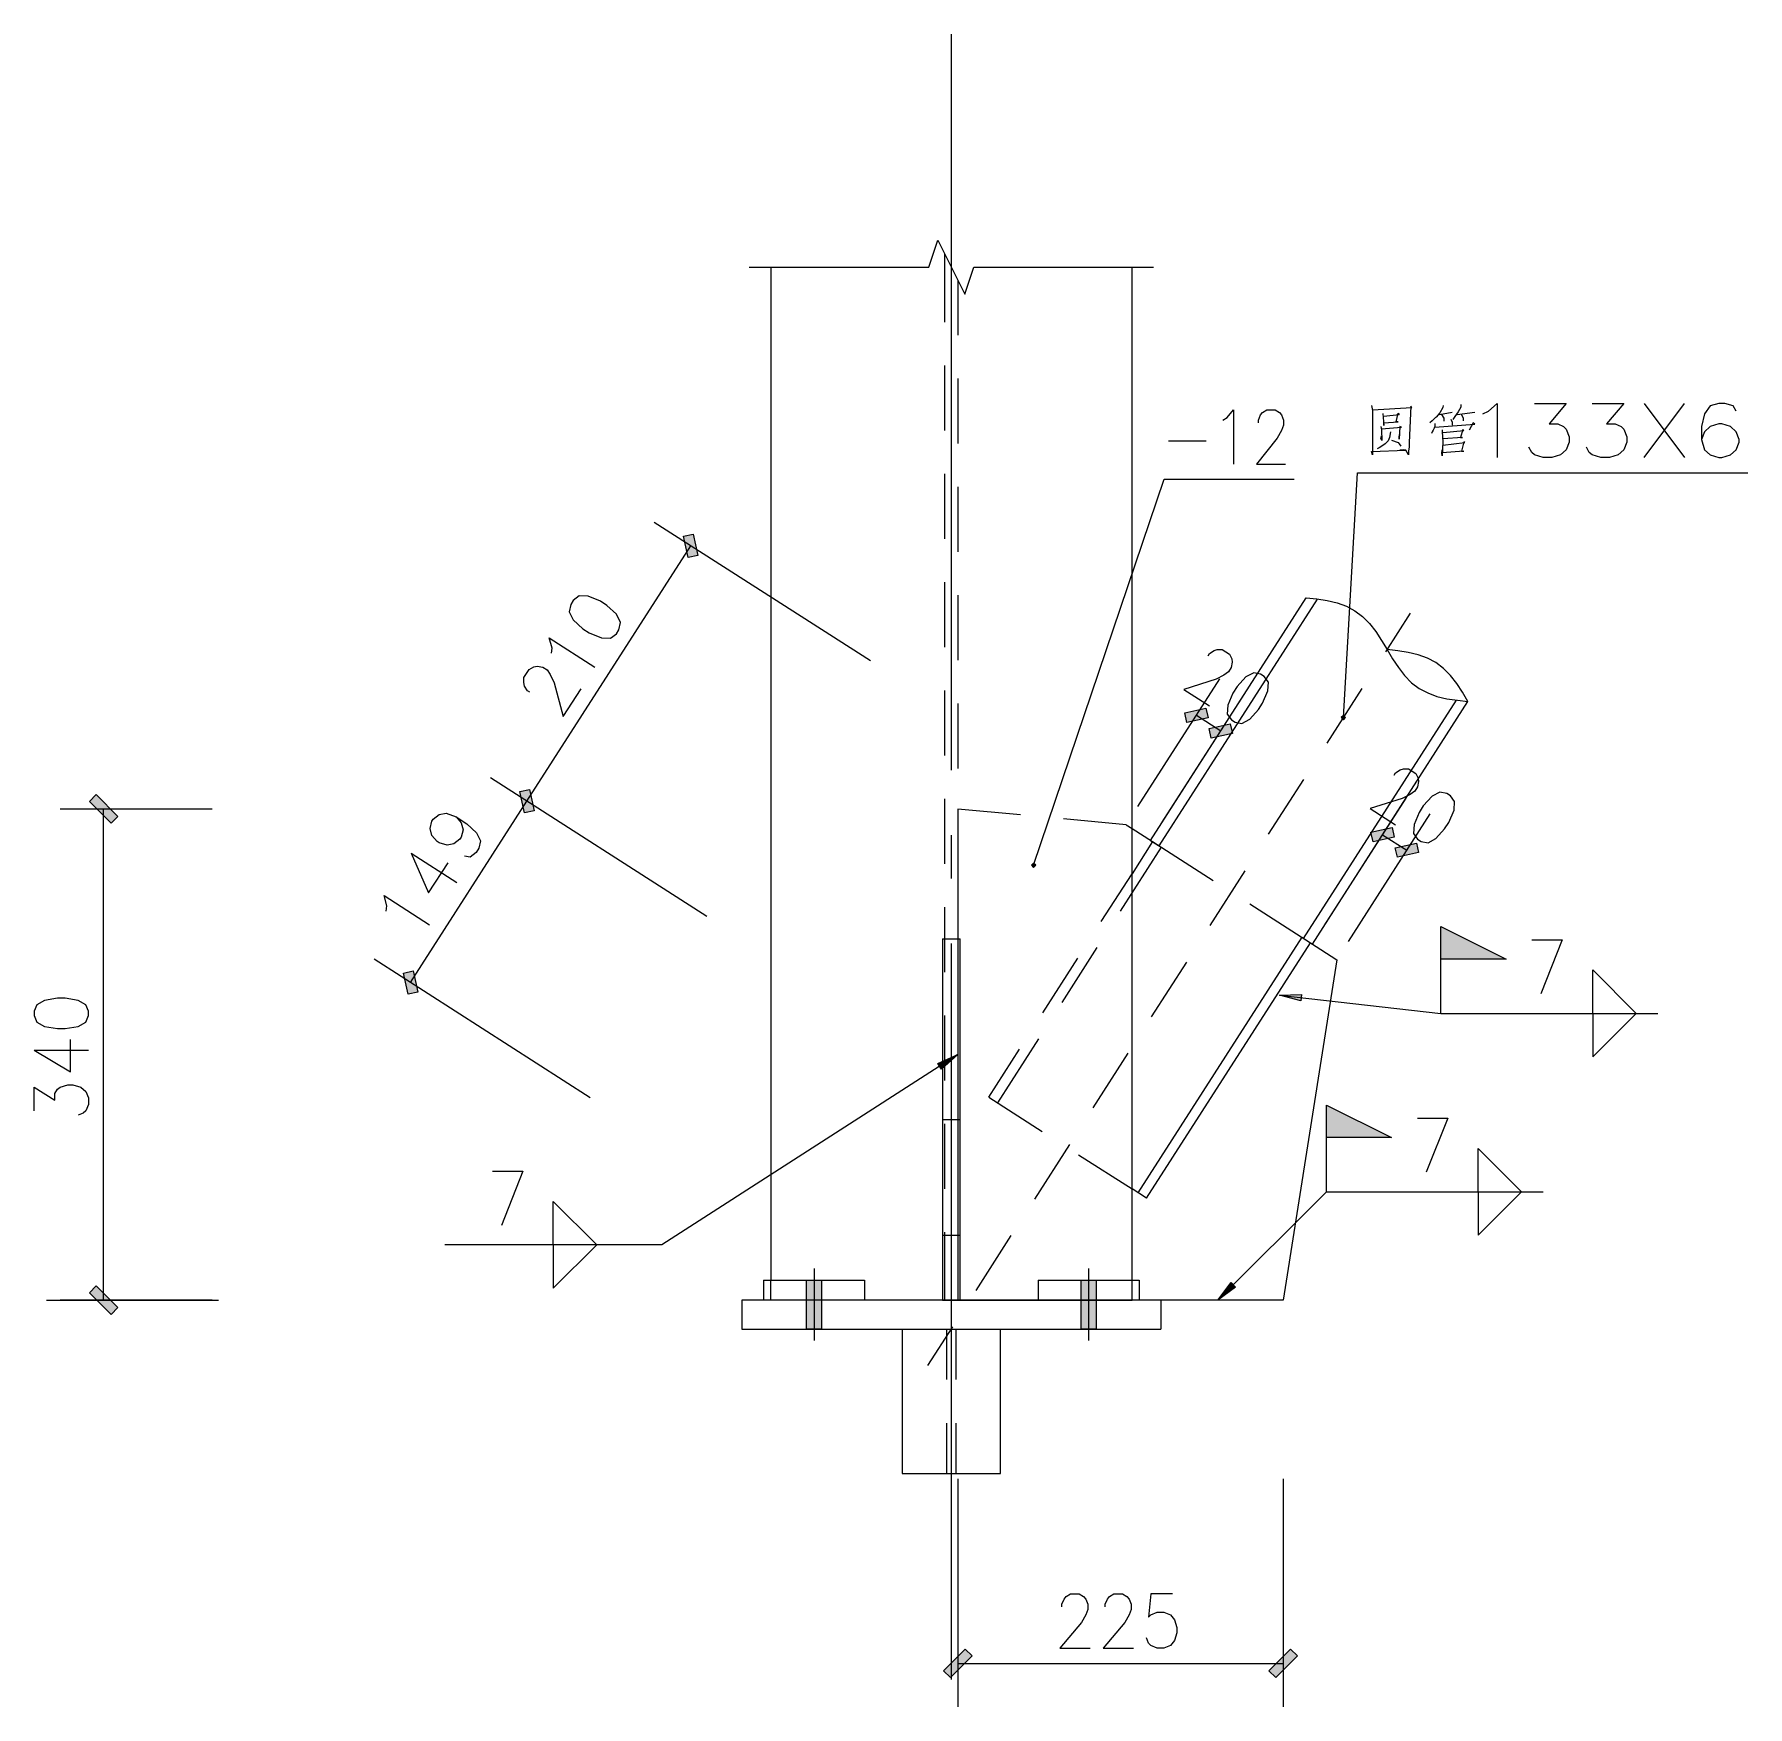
# Model space of a CAD drawing. Header units: millimetres. Extents: x 0 to 586, y 0 to 414.
# Drawn here: x 313.7 to 391.7, y 103.9 to 180 of the extents above; entities that cross this region are included whole.
import ezdxf

# ---------------------------------------------------------------- set-up
doc = ezdxf.new("R2010")
doc.units = ezdxf.units.MM

msp = doc.modelspace()

# ---------------------------------------------------------------- hatches: boundary and pattern name
h = msp.add_hatch(color=0)
h.dxf.hatch_style = 2
h.paths.add_polyline_path([(343.273944, 157.134278), (343.707861, 157.226), (343.919528, 156.262917), (343.485611, 156.171194)])
h = msp.add_hatch(color=0)
h.dxf.hatch_style = 2
h.paths.add_polyline_path([(367.026472, 149.306139), (367.121722, 148.872222), (366.158639, 148.660556), (366.063389, 149.094472)])
h = msp.add_hatch(color=0)
h.dxf.hatch_style = 2
h.paths.add_polyline_path([(373.281222, 148.981583), (373.182444, 148.882806), (373.281222, 148.882806)])
h = msp.add_hatch(color=0)
h.dxf.hatch_style = 2
h.paths.add_polyline_path([(373.182444, 148.882806), (373.281222, 148.784028), (373.281222, 148.882806)])
h = msp.add_hatch(color=0)
h.dxf.hatch_style = 2
h.paths.add_polyline_path([(373.38, 148.882806), (373.281222, 148.981583), (373.281222, 148.882806)])
h = msp.add_hatch(color=0)
h.dxf.hatch_style = 2
h.paths.add_polyline_path([(373.281222, 148.784028), (373.38, 148.882806), (373.281222, 148.882806)])
h = msp.add_hatch(color=0)
h.dxf.hatch_style = 2
h.paths.add_polyline_path([(368.134194, 148.597056), (368.229444, 148.163139), (367.266361, 147.951472), (367.171111, 148.385389)])
h = msp.add_hatch(color=0)
h.dxf.hatch_style = 2
h.paths.add_polyline_path([(316.247639, 145.062222), (316.561611, 145.376194), (317.549389, 144.388417), (317.235417, 144.074444)])
h = msp.add_hatch(color=0)
h.dxf.hatch_style = 2
h.paths.add_polyline_path([(335.826806, 145.513778), (336.260722, 145.6055), (336.468861, 144.642417), (336.038472, 144.550694)])
h = msp.add_hatch(color=0)
h.dxf.hatch_style = 2
h.paths.add_polyline_path([(375.493139, 143.880417), (375.588389, 143.4465), (374.625306, 143.234833), (374.530056, 143.66875)])
h = msp.add_hatch(color=0)
h.dxf.hatch_style = 2
h.paths.add_polyline_path([(376.600861, 143.171333), (376.696111, 142.737417), (375.733028, 142.52575), (375.637778, 142.959667)])
h = msp.add_hatch(color=0)
h.dxf.hatch_style = 2
h.paths.add_polyline_path([(359.18775, 142.264694), (359.0925, 142.165917), (359.18775, 142.165917)])
h = msp.add_hatch(color=0)
h.dxf.hatch_style = 2
h.paths.add_polyline_path([(359.0925, 142.165917), (359.18775, 142.067139), (359.18775, 142.165917)])
h = msp.add_hatch(color=0)
h.dxf.hatch_style = 2
h.paths.add_polyline_path([(359.286528, 142.165917), (359.18775, 142.264694), (359.18775, 142.165917)])
h = msp.add_hatch(color=0)
h.dxf.hatch_style = 2
h.paths.add_polyline_path([(359.18775, 142.067139), (359.286528, 142.165917), (359.18775, 142.165917)])
h = msp.add_hatch(color=0)
h.dxf.hatch_style = 2
h.paths.add_polyline_path([(377.712111, 137.89025), (377.712111, 139.371917), (380.671917, 137.89025)])
h = msp.add_hatch(color=0)
h.dxf.hatch_style = 2
h.paths.add_polyline_path([(330.535139, 137.258778), (330.969056, 137.354028), (331.180722, 136.390944), (330.746806, 136.295694)])
h = msp.add_hatch(color=0)
h.dxf.hatch_style = 2
h.paths.add_polyline_path([(370.377861, 136.253361), (371.372694, 136.288639), (371.340944, 135.995833)])
h = msp.add_hatch(color=0)
h.dxf.hatch_style = 2
h.paths.add_polyline_path([(355.744639, 133.551083), (354.993222, 132.894917), (354.834472, 133.141861)])
h = msp.add_hatch(color=0)
h.dxf.hatch_style = 2
h.paths.add_polyline_path([(372.505111, 129.772833), (372.505111, 131.250972), (375.461389, 129.772833)])
h = msp.add_hatch(color=0)
h.dxf.hatch_style = 2
h.paths.add_polyline_path([(348.858417, 123.295833), (349.549861, 123.295833), (349.549861, 121.06275), (348.858417, 121.06275)])
h = msp.add_hatch(color=0)
h.dxf.hatch_style = 2
h.paths.add_polyline_path([(348.858417, 123.295833), (349.549861, 123.295833), (349.549861, 121.06275), (348.858417, 121.06275)])
h = msp.add_hatch(color=0)
h.dxf.hatch_style = 2
h.paths.add_polyline_path([(348.858417, 123.295833), (349.549861, 123.295833), (349.549861, 121.06275), (348.858417, 121.06275)])
h = msp.add_hatch(color=0)
h.dxf.hatch_style = 2
h.paths.add_polyline_path([(361.34675, 123.295833), (362.038194, 123.295833), (362.038194, 121.06275), (361.34675, 121.06275)])
h = msp.add_hatch(color=0)
h.dxf.hatch_style = 2
h.paths.add_polyline_path([(361.34675, 123.295833), (362.038194, 123.295833), (362.038194, 121.06275), (361.34675, 121.06275)])
h = msp.add_hatch(color=0)
h.dxf.hatch_style = 2
h.paths.add_polyline_path([(361.34675, 123.295833), (362.038194, 123.295833), (362.038194, 121.06275), (361.34675, 121.06275)])
h = msp.add_hatch(color=0)
h.dxf.hatch_style = 2
h.paths.add_polyline_path([(367.573278, 122.378611), (368.165944, 123.179417), (368.377611, 122.971278)])
h = msp.add_hatch(color=0)
h.dxf.hatch_style = 2
h.paths.add_polyline_path([(316.247639, 122.71375), (316.561611, 123.027722), (317.549389, 122.039944), (317.235417, 121.725972)])
h = msp.add_hatch(color=0)
h.dxf.hatch_style = 2
h.paths.add_polyline_path([(355.405972, 105.205389), (355.095528, 105.519361), (356.079778, 106.507139), (356.39375, 106.193167)])
h = msp.add_hatch(color=0)
h.dxf.hatch_style = 2
h.paths.add_polyline_path([(370.197944, 105.205389), (369.883972, 105.519361), (370.868222, 106.507139), (371.182194, 106.193167)])

# ---------------------------------------------------------------- linework, layer by layer
at = {"color": 0, "lineweight": 0}
for points in [[(355.448306, 146.490972), (355.448306, 179.969583)], [(354.421722, 169.372139), (354.830944, 170.603333)], [(354.830944, 170.603333), (356.065667, 168.140944)], [(355.151972, 166.874472), (355.151972, 169.964806)], [(346.247861, 169.372139), (354.421722, 169.372139)], [(347.232111, 169.372139), (347.232111, 123.295833)], [(356.065667, 168.140944), (356.474889, 169.372139)], [(356.474889, 169.372139), (364.64875, 169.372139)], [(363.6645, 123.295833), (363.6645, 169.372139)], [(355.744639, 168.779472), (355.744639, 166.281806)], [(355.151972, 161.946167), (355.151972, 164.902444)], [(355.744639, 164.313306), (355.744639, 161.3535)], [(367.799056, 162.415361), (367.989556, 162.531778), (368.271778, 162.884556), (368.271778, 160.418639)], [(369.414778, 162.298944), (369.414778, 162.415361), (369.510028, 162.651722), (369.605278, 162.768139), (369.795778, 162.884556), (370.17325, 162.884556), (370.36375, 162.768139), (370.459, 162.651722), (370.55425, 162.415361), (370.55425, 162.179), (370.459, 161.946167), (370.2685, 161.593389), (369.319528, 160.418639), (370.6495, 160.418639)], [(374.551222, 163.082111), (374.593556, 162.849278), (374.593556, 160.831389), (374.551222, 160.986611), (376.1105, 161.043056), (376.001139, 161.064222), (375.849444, 161.043056)], [(374.593556, 162.888083), (376.389194, 162.983333), (376.346861, 163.043306), (376.262194, 161.392306), (376.262194, 161.198278), (376.2375, 161.00425), (376.2375, 160.831389), (376.1105, 161.043056)], [(377.821472, 163.082111), (377.796778, 162.983333), (377.669778, 162.7505), (377.493389, 162.556472), (377.472222, 162.538833), (377.320528, 162.383611), (377.214694, 162.284833)], [(378.622278, 163.120917), (378.622278, 163.0045), (378.49175, 162.789306), (378.340056, 162.577639), (378.251861, 162.440056)], [(379.617111, 162.708167), (379.878167, 162.824583), (380.273278, 163.177361), (380.273278, 160.714972)], [(381.973667, 163.177361), (383.413, 163.177361), (382.629833, 162.238972), (383.021417, 162.238972), (383.282472, 162.122556), (383.413, 162.006139), (383.547056, 161.653361), (383.547056, 161.417), (383.413, 161.064222), (383.151944, 160.831389), (382.760361, 160.714972), (382.36525, 160.714972), (381.973667, 160.831389), (381.843139, 160.947806), (381.712611, 161.184167)], [(384.594806, 163.177361), (386.034139, 163.177361), (385.247444, 162.238972), (385.642556, 162.238972), (385.903611, 162.122556), (386.034139, 162.006139), (386.164667, 161.653361), (386.164667, 161.417), (386.034139, 161.064222), (385.773083, 160.831389), (385.377972, 160.714972), (384.986389, 160.714972), (384.594806, 160.831389), (384.46075, 160.947806), (384.330222, 161.184167)], [(386.951361, 160.714972), (388.782278, 163.177361)], [(386.951361, 163.177361), (388.782278, 160.714972)], [(391.142361, 162.824583), (391.008306, 163.060944), (390.616722, 163.177361), (390.355667, 163.177361), (389.960556, 163.060944), (389.6995, 162.708167), (389.568972, 162.122556), (389.568972, 161.533417), (389.6995, 161.064222), (389.960556, 160.831389), (390.355667, 160.714972), (390.486194, 160.714972), (390.877778, 160.831389), (391.142361, 161.064222), (391.272889, 161.417), (391.272889, 161.533417), (391.142361, 161.886194), (390.877778, 162.122556), (390.486194, 162.238972), (390.355667, 162.238972), (389.960556, 162.122556), (389.6995, 161.886194), (389.568972, 161.533417)], [(374.981611, 162.129611), (375.006306, 161.974389), (375.027472, 161.491083), (374.981611, 161.586333), (375.006306, 161.70275)], [(375.006306, 162.013194), (375.912944, 162.090806), (375.849444, 162.129611), (375.807111, 161.547528), (375.807111, 161.625139), (375.828278, 161.762722)], [(375.069806, 162.711694), (375.112139, 162.168417), (375.112139, 162.284833), (375.76125, 162.344806), (375.676583, 162.344806), (375.76125, 162.732861), (375.807111, 162.65525), (375.112139, 162.577639)], [(377.429889, 162.267194), (377.429889, 162.129611), (377.408722, 162.052), (377.366389, 161.95675), (377.320528, 161.879139), (377.278194, 161.801528)], [(377.429889, 162.090806), (379.250222, 162.228389), (379.183194, 162.284833), (378.989167, 161.95675)], [(377.645083, 162.672889), (378.230694, 162.771667)], [(377.733278, 162.672889), (377.842639, 162.500028), (377.842639, 162.362444)], [(378.167194, 162.461222), (378.230694, 162.323639), (378.230694, 162.189583)], [(378.449417, 162.672889), (379.250222, 162.771667)], [(378.643444, 162.672889), (378.728111, 162.500028), (378.728111, 162.383611)], [(365.326083, 161.476972), (367.037056, 161.476972)], [(375.415528, 161.879139), (375.373194, 161.625139), (375.306167, 161.469917), (375.179167, 161.335861), (375.027472, 161.237083), (374.896944, 161.159472), (374.80875, 161.103028)], [(375.457861, 161.508722), (375.76125, 161.392306), (375.807111, 161.335861), (375.891778, 161.237083)], [(377.775611, 161.974389), (377.775611, 161.879139), (377.796778, 161.431111), (377.775611, 160.792583), (377.754444, 160.909), (377.775611, 161.064222)], [(377.796778, 161.275889), (378.795139, 161.392306), (378.749278, 161.431111), (378.643444, 161.00425), (378.749278, 161.00425), (377.775611, 160.926639)], [(377.821472, 161.857972), (378.749278, 161.935583), (378.706944, 161.995556), (378.597583, 161.625139), (378.685778, 161.625139), (377.796778, 161.568694)], [(355.151972, 157.014333), (355.151972, 159.974139)], [(373.281222, 148.882806), (373.91975, 160.023528)], [(373.91975, 160.023528), (391.664472, 160.023528)], [(355.744639, 159.381472), (355.744639, 156.425194)], [(359.18775, 142.165917), (365.128528, 159.730722)], [(365.128528, 159.730722), (371.044611, 159.730722)], [(351.772361, 151.458083), (341.936917, 157.762222)], [(336.147833, 145.079861), (343.5985, 156.696833)], [(355.151972, 152.086028), (355.151972, 155.042306)], [(355.744639, 154.453167), (355.744639, 151.493361)], [(364.507639, 143.294806), (371.584361, 154.333222)], [(371.584361, 154.333222), (372.067667, 154.280306)], [(364.906278, 143.040806), (372.106472, 154.27325)], [(372.067667, 154.280306), (372.540389, 154.20975)], [(372.540389, 154.20975), (372.991944, 154.103917)], [(372.991944, 154.103917), (373.415278, 153.948694)], [(373.415278, 153.948694), (373.799806, 153.744083)], [(373.799806, 153.744083), (374.149056, 153.4795)], [(375.200333, 151.874361), (376.329222, 153.634722)], [(374.149056, 153.4795), (374.466556, 153.158472)], [(374.466556, 153.158472), (374.748778, 152.791583)], [(374.748778, 152.791583), (375.013361, 152.392944)], [(337.269667, 151.807333), (337.287306, 152.047222), (337.163833, 152.509361), (339.238167, 151.179389)], [(367.121722, 151.694444), (367.185222, 151.793222), (367.393361, 151.937861), (367.541528, 151.983722), (367.770833, 151.976667), (368.102444, 151.765), (368.20475, 151.560389), (368.225917, 151.408694), (368.180056, 151.154694), (368.053056, 150.957139), (367.844917, 150.8125), (367.488611, 150.625528), (366.024583, 150.166917), (367.185222, 149.422556)], [(375.013361, 152.392944), (375.263833, 151.976667)], [(375.747139, 151.920222), (375.263833, 151.976667)], [(375.263833, 151.976667), (375.514306, 151.556861)], [(336.278361, 150.039917), (336.179583, 150.103417), (336.038472, 150.318611), (335.999667, 150.473833), (336.013778, 150.713722), (336.243083, 151.073556), (336.458278, 151.189972), (336.6135, 151.214667), (336.8675, 151.179389), (337.065056, 151.052389), (337.206167, 150.837194), (337.389611, 150.466778), (337.802361, 148.935722), (338.606694, 150.191611)], [(375.514306, 151.556861), (375.778889, 151.158222)], [(376.219861, 151.849667), (375.747139, 151.920222)], [(376.671417, 151.743833), (376.219861, 151.849667)], [(377.09475, 151.592139), (376.671417, 151.743833)], [(377.479278, 151.384), (377.09475, 151.592139)], [(377.828528, 151.119417), (377.479278, 151.384)], [(363.932611, 144.832917), (367.657944, 150.643167)], [(375.778889, 151.158222), (376.061111, 150.791333)], [(376.061111, 150.791333), (376.375083, 150.470306)], [(376.375083, 150.470306), (376.724333, 150.205722)], [(378.146028, 150.798389), (377.828528, 151.119417)], [(378.42825, 150.435028), (378.146028, 150.798389)], [(378.692833, 150.032861), (378.42825, 150.435028)], [(355.151972, 147.157722), (355.151972, 150.114)], [(365.040333, 144.123833), (368.762139, 149.934083)], [(371.467944, 138.832167), (378.421194, 149.676556)], [(371.866583, 138.578167), (378.943306, 149.616583)], [(372.536861, 147.725694), (374.134944, 150.212778)], [(376.724333, 150.205722), (377.112389, 150.001111)], [(377.112389, 150.001111), (377.532194, 149.845889)], [(377.532194, 149.845889), (377.98375, 149.740056)], [(377.98375, 149.740056), (378.46, 149.6695)], [(378.46, 149.6695), (378.943306, 149.616583)], [(378.943306, 149.616583), (378.692833, 150.032861)], [(355.744639, 149.521333), (355.744639, 146.565056)], [(366.592556, 148.985111), (367.700278, 148.276028)], [(373.330611, 148.882806), (373.34825, 148.882806)], [(375.588389, 146.268722), (375.651889, 146.3675), (375.860028, 146.512139), (376.008194, 146.558), (376.2375, 146.550944), (376.569111, 146.33575), (376.671417, 146.131139), (376.689056, 145.979444), (376.646722, 145.728972), (376.519722, 145.531417), (376.311583, 145.386778), (375.955278, 145.196278), (374.49125, 144.741194), (375.651889, 143.996833)], [(344.321694, 139.837583), (334.489778, 146.141722)], [(369.876917, 143.5735), (371.475, 146.064111)], [(330.859694, 136.824861), (336.147833, 145.079861)], [(355.151972, 142.225889), (355.151972, 145.185694)], [(372.399278, 139.407194), (376.124611, 145.217444)], [(321.828583, 144.723556), (314.924722, 144.723556)], [(316.89675, 122.378611), (316.89675, 144.723556)], [(332.923444, 144.370778), (333.159806, 144.088556), (333.240944, 143.778111), (333.163333, 143.439444), (333.103361, 143.347722), (332.828194, 143.136056), (332.514222, 143.083139), (332.161444, 143.178389), (332.062667, 143.241889), (331.822778, 143.524111), (331.741639, 143.834556), (331.81925, 144.173222), (331.879222, 144.264944), (332.154389, 144.473083), (332.468361, 144.529528), (332.923444, 144.370778), (333.417333, 144.053278), (333.85125, 143.644056), (334.031167, 143.270111), (333.953556, 142.934972), (333.837139, 142.751528), (333.561972, 142.539861), (333.304444, 142.575139)], [(355.744639, 144.723556), (355.744639, 122.378611)], [(358.591556, 144.455444), (355.744639, 144.723556)], [(355.744639, 144.593028), (355.744639, 141.63675)], [(363.399917, 144.003889), (360.553, 144.272)], [(373.507, 138.698111), (377.228806, 144.508361)], [(355.448306, 141.562667), (355.448306, 143.534694)], [(363.399917, 144.003889), (363.6645, 143.834556)], [(363.6645, 143.834556), (364.595833, 143.238361)], [(375.059222, 143.555861), (376.166944, 142.846778)], [(330.880861, 142.709194), (331.678139, 140.9065), (332.560083, 142.278806)], [(330.880861, 142.709194), (332.955194, 141.379222)], [(364.994472, 142.980833), (363.131806, 140.077472)], [(364.595833, 143.238361), (363.6645, 141.781389)], [(364.507639, 143.294806), (364.994472, 142.980833)], [(364.595833, 143.238361), (367.358083, 141.467417)], [(359.237139, 142.165917), (359.254778, 142.165917)], [(367.216972, 139.424833), (368.815056, 141.915444)], [(362.2675, 139.60475), (363.6645, 141.781389)], [(329.751972, 140.077472), (329.769611, 140.324417), (329.649667, 140.786556), (331.724, 139.456583)], [(369.016139, 140.402028), (371.778389, 138.634611)], [(355.151972, 137.297583), (355.151972, 140.253861)], [(355.744639, 139.664722), (355.744639, 136.704917)], [(355.053194, 138.811), (355.843417, 138.811)], [(355.053194, 138.811), (355.053194, 122.378611)], [(355.843417, 122.378611), (355.843417, 138.811)], [(371.37975, 138.888611), (363.929083, 127.268111)], [(371.37975, 138.888611), (371.866583, 138.578167)], [(381.853722, 138.77925), (383.233083, 138.77925), (382.248833, 136.313333)], [(355.448306, 105.12425), (355.448306, 138.602861)], [(359.607556, 135.452556), (361.205639, 137.943167)], [(362.069944, 138.415889), (360.471861, 135.925278)], [(364.327722, 127.014111), (371.778389, 138.634611)], [(371.778389, 138.634611), (372.974306, 137.869083)], [(339.030028, 131.586111), (329.198111, 137.89025)], [(364.557028, 135.272639), (366.155111, 137.76325)], [(372.974306, 137.869083), (370.533083, 122.378611)], [(377.712111, 135.427861), (377.712111, 137.89025)], [(384.615972, 135.427861), (384.615972, 137.399889)], [(384.615972, 137.399889), (386.584472, 135.427861)], [(370.377861, 136.253361), (377.712111, 135.427861)], [(355.151972, 132.369278), (355.151972, 135.325556)], [(377.712111, 135.427861), (387.57225, 135.427861)], [(384.615972, 135.427861), (384.615972, 133.455833)], [(384.615972, 133.455833), (386.584472, 135.427861)], [(313.742917, 133.748639), (315.386861, 132.760861), (315.386861, 134.242528)], [(355.744639, 134.732889), (355.744639, 131.776611)], [(359.41, 134.267222), (357.547333, 131.360333)], [(313.742917, 133.748639), (316.208833, 133.748639)], [(355.744639, 133.551083), (342.279111, 124.890389)], [(357.148694, 131.617861), (358.542167, 133.7945)], [(361.897083, 131.123972), (363.495167, 133.614583)], [(313.742917, 130.986389), (313.742917, 132.072944), (314.681306, 131.480278), (314.681306, 131.776611), (314.797722, 131.974167), (314.917667, 132.072944), (315.270444, 132.171722), (315.503278, 132.171722), (315.856056, 132.072944), (316.088889, 131.875389), (316.208833, 131.579056), (316.208833, 131.282722), (316.088889, 130.986389), (315.972472, 130.887611), (315.739639, 130.788833)], [(357.148694, 131.617861), (359.575806, 130.058583)], [(355.053194, 130.594806), (355.843417, 130.594806)], [(355.151972, 127.437444), (355.151972, 130.39725)], [(376.646722, 130.658306), (378.026083, 130.658306), (377.038306, 128.195917)], [(355.744639, 129.804583), (355.744639, 126.848306)], [(359.237139, 126.975306), (360.831694, 129.462389)], [(372.505111, 127.306917), (372.505111, 129.772833)], [(361.237389, 128.996722), (363.6645, 127.440972)], [(379.405444, 127.306917), (379.405444, 129.278944)], [(379.405444, 129.278944), (381.377472, 127.306917)], [(334.588556, 128.241778), (335.967917, 128.241778), (334.983667, 125.775861)], [(364.327722, 127.014111), (363.6645, 127.440972)], [(367.573278, 122.378611), (372.505111, 127.306917)], [(372.505111, 127.306917), (382.361722, 127.306917)], [(379.405444, 127.306917), (379.405444, 125.334889)], [(379.405444, 125.334889), (381.377472, 127.306917)], [(337.347278, 124.890389), (337.347278, 126.862417)], [(339.319306, 124.890389), (337.347278, 126.862417)], [(355.151972, 122.378611), (355.151972, 125.465417)], [(342.279111, 124.890389), (332.418972, 124.890389)], [(337.347278, 124.890389), (337.347278, 122.918361)], [(339.319306, 124.890389), (337.347278, 122.918361)], [(355.053194, 125.334889), (355.843417, 125.334889)], [(355.744639, 124.876278), (355.744639, 122.378611)], [(356.577194, 122.823111), (358.17175, 125.313722)], [(346.904028, 123.295833), (346.904028, 122.378611)], [(346.904028, 123.295833), (351.50425, 123.295833)], [(347.232111, 122.378611), (347.232111, 123.295833)], [(349.204139, 123.825), (349.204139, 120.537111)], [(349.204139, 123.825), (349.204139, 120.537111)], [(349.204139, 123.825), (349.204139, 120.537111)], [(351.50425, 123.295833), (351.50425, 122.378611)], [(359.392361, 123.295833), (359.392361, 122.378611)], [(359.392361, 123.295833), (363.992583, 123.295833)], [(361.692472, 123.825), (361.692472, 120.537111)], [(361.692472, 123.825), (361.692472, 120.537111)], [(361.692472, 123.825), (361.692472, 120.537111)], [(363.6645, 122.378611), (363.6645, 123.295833)], [(363.992583, 123.295833), (363.992583, 122.378611)], [(314.300306, 122.378611), (322.124917, 122.378611)], [(321.828583, 122.378611), (314.924722, 122.378611)], [(370.533083, 122.378611), (345.91625, 122.378611)], [(345.91625, 122.378611), (345.91625, 121.06275)], [(355.053194, 122.378611), (355.843417, 122.378611)], [(355.843417, 122.378611), (363.6645, 122.378611)], [(364.976833, 122.378611), (364.976833, 121.06275)], [(345.91625, 121.06275), (364.976833, 121.06275)], [(353.211694, 121.06275), (353.211694, 114.4905)], [(354.382917, 119.401167), (355.511806, 121.165056)], [(355.222528, 121.06275), (355.222528, 118.762639)], [(355.674083, 118.762639), (355.674083, 121.06275)], [(357.681389, 114.4905), (357.681389, 121.06275)], [(355.222528, 116.790611), (355.222528, 114.4905)], [(355.674083, 114.4905), (355.674083, 116.790611)], [(353.211694, 114.4905), (357.681389, 114.4905)], [(355.744639, 114.250611), (355.744639, 103.882472)], [(370.533083, 114.250611), (370.533083, 103.882472)], [(360.475389, 108.422722), (360.475389, 108.542667), (360.574167, 108.7755), (360.672944, 108.891917), (360.8705, 109.011861), (361.265611, 109.011861), (361.463167, 108.891917), (361.561944, 108.7755), (361.660722, 108.542667), (361.660722, 108.306306), (361.561944, 108.069944), (361.364389, 107.720694), (360.376611, 106.545944), (361.7595, 106.545944)], [(362.447417, 108.422722), (362.447417, 108.542667), (362.546194, 108.7755), (362.644972, 108.891917), (362.842528, 109.011861), (363.237639, 109.011861), (363.435194, 108.891917), (363.533972, 108.7755), (363.63275, 108.542667), (363.63275, 108.306306), (363.533972, 108.069944), (363.336417, 107.720694), (362.348639, 106.545944), (363.728, 106.545944)], [(365.506, 109.011861), (364.518222, 109.011861), (364.419444, 107.953528), (364.518222, 108.069944), (364.814556, 108.189889), (365.110889, 108.189889), (365.407222, 108.069944), (365.60125, 107.837111), (365.700028, 107.484333), (365.700028, 107.2515), (365.60125, 106.898722), (365.407222, 106.662361), (365.110889, 106.545944), (364.814556, 106.545944), (364.518222, 106.662361), (364.419444, 106.778778), (364.320667, 107.015139)], [(355.744639, 105.8545), (370.533083, 105.8545)]]:
    msp.add_lwpolyline(points, dxfattribs=at)
for points in [[(343.273944, 157.134278), (343.707861, 157.226), (343.919528, 156.262917), (343.485611, 156.171194)], [(338.141028, 154.033361), (338.066944, 153.698222), (338.246861, 153.331333), (338.684306, 152.922111), (338.980639, 152.735139), (339.5345, 152.505833), (339.943722, 152.49525), (340.215361, 152.699861), (340.331778, 152.879778), (340.402333, 153.214917), (340.222417, 153.581806), (339.784972, 153.9875), (339.488639, 154.178), (338.938306, 154.407306), (338.525556, 154.417889), (338.253917, 154.20975)], [(369.513556, 150.858361), (369.199583, 150.921861), (368.843278, 150.731361), (368.444639, 150.290389), (368.254139, 149.994056), (368.021306, 149.44725), (367.996611, 149.041556), (368.183583, 148.784028), (368.349389, 148.678194), (368.659833, 148.618222), (369.016139, 148.808722), (369.418306, 149.249694), (369.605278, 149.546028), (369.841639, 150.092833), (369.866333, 150.495), (369.679361, 150.752528)], [(367.026472, 149.306139), (367.121722, 148.872222), (366.158639, 148.660556), (366.063389, 149.094472)], [(373.281222, 148.981583), (373.182444, 148.882806), (373.281222, 148.882806)], [(373.182444, 148.882806), (373.281222, 148.784028), (373.281222, 148.882806)], [(373.38, 148.882806), (373.281222, 148.981583), (373.281222, 148.882806)], [(373.281222, 148.784028), (373.38, 148.882806), (373.281222, 148.882806)], [(368.134194, 148.597056), (368.229444, 148.163139), (367.266361, 147.951472), (367.171111, 148.385389)], [(316.247639, 145.062222), (316.561611, 145.376194), (317.549389, 144.388417), (317.235417, 144.074444)], [(335.826806, 145.513778), (336.260722, 145.6055), (336.468861, 144.642417), (336.038472, 144.550694)], [(377.980222, 145.432639), (377.66625, 145.492611), (377.309944, 145.302111), (376.911306, 144.861139), (376.720806, 144.564806), (376.487972, 144.018), (376.463278, 143.615833), (376.65025, 143.358306), (376.816056, 143.252472), (377.1265, 143.188972), (377.482806, 143.379472), (377.881444, 143.820444), (378.071944, 144.116778), (378.308306, 144.663583), (378.329472, 145.069278), (378.146028, 145.326806)], [(375.493139, 143.880417), (375.588389, 143.4465), (374.625306, 143.234833), (374.530056, 143.66875)], [(376.600861, 143.171333), (376.696111, 142.737417), (375.733028, 142.52575), (375.637778, 142.959667)], [(359.18775, 142.264694), (359.0925, 142.165917), (359.18775, 142.165917)], [(359.0925, 142.165917), (359.18775, 142.067139), (359.18775, 142.165917)], [(359.286528, 142.165917), (359.18775, 142.264694), (359.18775, 142.165917)], [(359.18775, 142.067139), (359.286528, 142.165917), (359.18775, 142.165917)], [(377.712111, 137.89025), (377.712111, 139.371917), (380.671917, 137.89025)], [(330.535139, 137.258778), (330.969056, 137.354028), (331.180722, 136.390944), (330.746806, 136.295694)], [(313.742917, 135.325556), (313.859333, 135.029222), (314.212111, 134.831667), (314.797722, 134.732889), (315.1505, 134.732889), (315.739639, 134.831667), (316.088889, 135.029222), (316.208833, 135.325556), (316.208833, 135.523111), (316.088889, 135.819444), (315.739639, 136.017), (315.1505, 136.115778), (314.797722, 136.115778), (314.212111, 136.017), (313.859333, 135.819444), (313.742917, 135.523111)], [(370.377861, 136.253361), (371.372694, 136.288639), (371.340944, 135.995833)], [(355.744639, 133.551083), (354.993222, 132.894917), (354.834472, 133.141861)], [(372.505111, 129.772833), (372.505111, 131.250972), (375.461389, 129.772833)], [(348.858417, 123.295833), (349.549861, 123.295833), (349.549861, 121.06275), (348.858417, 121.06275)], [(348.858417, 123.295833), (349.549861, 123.295833), (349.549861, 121.06275), (348.858417, 121.06275)], [(348.858417, 123.295833), (349.549861, 123.295833), (349.549861, 121.06275), (348.858417, 121.06275)], [(361.34675, 123.295833), (362.038194, 123.295833), (362.038194, 121.06275), (361.34675, 121.06275)], [(361.34675, 123.295833), (362.038194, 123.295833), (362.038194, 121.06275), (361.34675, 121.06275)], [(361.34675, 123.295833), (362.038194, 123.295833), (362.038194, 121.06275), (361.34675, 121.06275)], [(367.573278, 122.378611), (368.165944, 123.179417), (368.377611, 122.971278)], [(316.247639, 122.71375), (316.561611, 123.027722), (317.549389, 122.039944), (317.235417, 121.725972)], [(355.405972, 105.205389), (355.095528, 105.519361), (356.079778, 106.507139), (356.39375, 106.193167)], [(370.197944, 105.205389), (369.883972, 105.519361), (370.868222, 106.507139), (371.182194, 106.193167)]]:
    msp.add_lwpolyline(points, close=True, dxfattribs=at)

doc.saveas('drawing.dxf')
